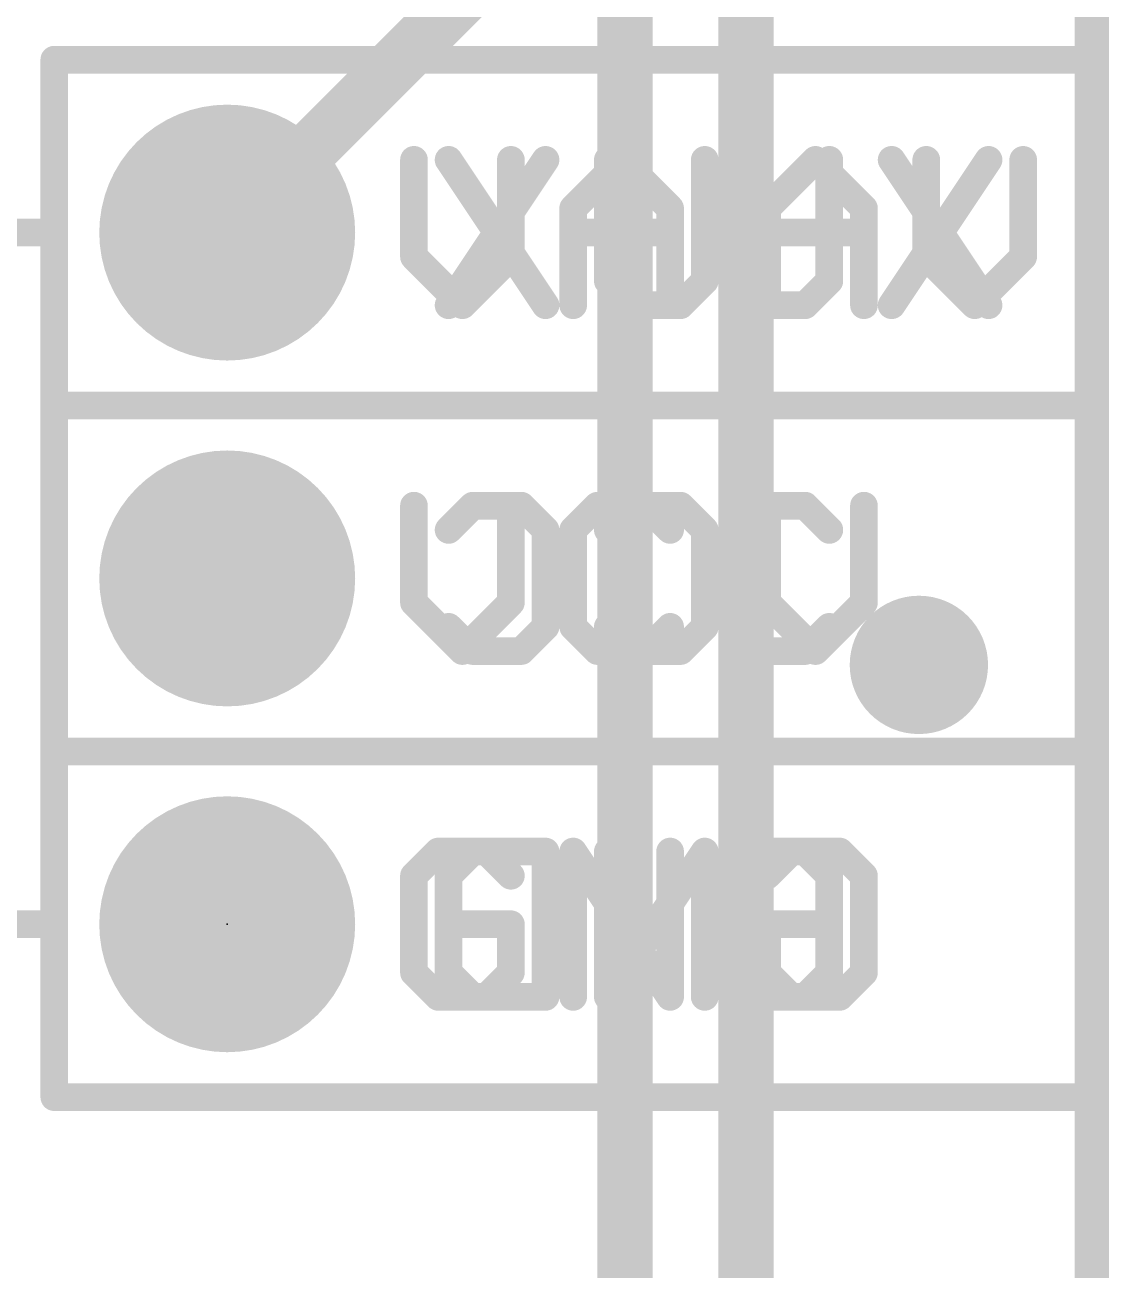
# Model space of a CAD drawing. Extents: x 0 to 108, y -11 to 121.
# Drawn here: x 77.25 to 85.22, y 46.99 to 56.14 of the extents above; entities that cross this region are included whole.
import ezdxf

# ---------------------------------------------------------------- set-up
doc = ezdxf.new("R2010")
doc.units = 0
for name, color, linetype in [('1', 12, 'CONTINUOUS'), ('17', 110, 'CONTINUOUS'), ('18', 110, 'CONTINUOUS'), ('20', 53, 'CONTINUOUS'), ('21', 41, 'CONTINUOUS'), ('22', 40, 'CONTINUOUS'), ('23', 53, 'CONTINUOUS'), ('51', 53, 'CONTINUOUS')]:
    doc.layers.add(name, color=color, linetype=linetype)

# ---------------------------------------------------------------- blocks, each defined once
blk = doc.blocks.new('RECT')
blk.add_solid([(-0.5, -0.5), (0.5, -0.5), (-0.5, 0.5), (0.5, 0.5)])
blk = doc.blocks.new('ROUNDP')
at = {"const_width": 0.5}
blk.add_lwpolyline([(0, -0.25, 1), (0, 0.25, 1), (0, -0.25)], format="xyb", dxfattribs=at)
blk = doc.blocks.new('ROUNDV')
at = {"const_width": 0.5}
blk.add_lwpolyline([(0, -0.25, 1), (0, 0.25, 1), (0, -0.25)], format="xyb", dxfattribs=at)

msp = doc.modelspace()

# ---------------------------------------------------------------- linework, layer by layer
at = {"layer": '1'}
for points, const_width in [([(82.55, 33.02), (82.55, 86.36)], 0.254), ([(85.09, 86.36), (85.09, 33.02)], 0.254), ([(82.55, 20.955), (82.55, 85.725)], 0.4064), ([(81.661, 21.336), (81.661, 85.344)], 0.4064), ([(78.74, 54.61), (80.772, 56.642)], 0.4064)]:
    msp.add_lwpolyline(points, dxfattribs=dict(at, const_width=const_width))
at = {"layer": '1', "const_width": 0.2032}
msp.add_lwpolyline([(78.6682, 54.6818, 1), (78.8118, 54.5382)], format="xyb", dxfattribs=at)
at = {"layer": '20', "const_width": 0.2032}
msp.add_lwpolyline([(85.09, 102.344), (85.09, 8.1461)], dxfattribs=at)
at = {"layer": '21', "const_width": 0.2032}
for points in [[(77.47, 53.34), (77.47, 55.88)], [(85.09, 55.88), (77.47, 55.88)], [(80.1116, 55.1443), (80.1116, 54.4325)], [(80.8234, 54.4325), (80.8234, 55.1443)], [(81.281, 54.7884), (81.6369, 55.1443)], [(81.6369, 55.1443), (81.9928, 54.7884)], [(82.4504, 55.1443), (82.4504, 54.2546)], [(83.1622, 54.2546), (83.1622, 55.1443)], [(83.6198, 55.1443), (84.3316, 54.0766)], [(84.3316, 55.1443), (83.6198, 54.0766)], [(81.281, 54.0766), (81.281, 54.7884)], [(81.9928, 54.7884), (81.9928, 54.0766)], [(77.47, 54.61), (1.27, 54.61)], [(81.281, 54.6105), (81.9928, 54.6105)], [(80.1116, 54.4325), (80.4675, 54.0766)], [(80.4675, 54.0766), (80.8234, 54.4325)], [(82.4504, 54.2546), (82.6283, 54.0766)], [(82.9843, 54.0766), (83.1622, 54.2546)], [(82.6283, 54.0766), (82.9843, 54.0766)], [(77.47, 50.8), (77.47, 53.34)], [(85.09, 53.34), (77.47, 53.34)], [(80.1116, 52.6043), (80.1116, 51.8925)], [(80.8234, 51.8925), (80.8234, 52.6043)], [(81.4589, 52.6043), (81.281, 52.4264)], [(81.8149, 52.6043), (81.4589, 52.6043)], [(81.9928, 52.4264), (81.8149, 52.6043)], [(82.6283, 52.6043), (82.4504, 52.4264)], [(82.9843, 52.6043), (82.6283, 52.6043)], [(83.1622, 52.4264), (82.9843, 52.6043)], [(81.281, 52.4264), (81.281, 51.7146)], [(82.4504, 52.4264), (82.4504, 51.7146)], [(80.1116, 51.8925), (80.4675, 51.5366)], [(80.4675, 51.5366), (80.8234, 51.8925)], [(81.281, 51.7146), (81.4589, 51.5366)], [(81.8149, 51.5366), (81.9928, 51.7146)], [(82.4504, 51.7146), (82.6283, 51.5366)], [(82.9843, 51.5366), (83.1622, 51.7146)], [(81.4589, 51.5366), (81.8149, 51.5366)], [(82.6283, 51.5366), (82.9843, 51.5366)], [(77.47, 48.26), (77.47, 50.8)], [(85.09, 50.8), (77.47, 50.8)], [(80.2896, 50.0643), (80.1116, 49.8864)], [(80.6455, 50.0643), (80.2896, 50.0643)], [(80.8234, 49.8864), (80.6455, 50.0643)], [(81.281, 48.9966), (81.281, 50.0643)], [(81.281, 50.0643), (81.9928, 48.9966)], [(81.9928, 48.9966), (81.9928, 50.0643)], [(82.4504, 50.0643), (82.4504, 48.9966)], [(82.9843, 50.0643), (82.4504, 50.0643)], [(83.1622, 49.8864), (82.9843, 50.0643)], [(80.1116, 49.8864), (80.1116, 49.1746)], [(83.1622, 49.1746), (83.1622, 49.8864)], [(77.47, 49.53), (1.27, 49.53)], [(80.8234, 49.5305), (80.4675, 49.5305)], [(80.8234, 49.1746), (80.8234, 49.5305)], [(80.1116, 49.1746), (80.2896, 48.9966)], [(80.6455, 48.9966), (80.8234, 49.1746)], [(82.9843, 48.9966), (83.1622, 49.1746)], [(80.2896, 48.9966), (80.6455, 48.9966)], [(82.4504, 48.9966), (82.9843, 48.9966)], [(85.09, 48.26), (77.47, 48.26)]]:
    msp.add_lwpolyline(points, dxfattribs=at)
at = {"layer": '21', "const_width": 0.1016}
for points in [[(77.5208, 55.88, 1), (77.4192, 55.88)], [(77.47, 55.9308, 1), (77.47, 55.8292)], [(85.09, 55.8292, 1), (85.09, 55.9308)], [(80.1624, 55.1443, 1), (80.0608, 55.1443)], [(80.8742, 55.1443, 1), (80.7726, 55.1443)], [(81.6728, 55.1802, 1), (81.601, 55.1084)], [(81.6728, 55.1084, 1), (81.601, 55.1802)], [(82.5012, 55.1443, 1), (82.3996, 55.1443)], [(83.213, 55.1443, 1), (83.1114, 55.1443)], [(83.6621, 55.1725, 1), (83.5775, 55.1161)], [(84.3739, 55.1161, 1), (84.2893, 55.1725)], [(81.3318, 54.7884, 1), (81.2302, 54.7884)], [(81.2451, 54.8243, 1), (81.3169, 54.7525)], [(82.0436, 54.7884, 1), (81.942, 54.7884)], [(81.9569, 54.7525, 1), (82.0287, 54.8243)], [(77.47, 54.5592, 1), (77.47, 54.6608)], [(81.281, 54.6613, 1), (81.281, 54.5597)], [(81.9928, 54.5597, 1), (81.9928, 54.6613)], [(80.1475, 54.4684, 1), (80.0757, 54.3966)], [(80.8593, 54.3966, 1), (80.7875, 54.4684)], [(80.0608, 54.4325, 1), (80.1624, 54.4325)], [(80.7726, 54.4325, 1), (80.8742, 54.4325)], [(82.4863, 54.2905, 1), (82.4145, 54.2186)], [(83.1981, 54.2186, 1), (83.1263, 54.2905)], [(82.3996, 54.2546, 1), (82.5012, 54.2546)], [(83.1114, 54.2546, 1), (83.213, 54.2546)], [(80.4316, 54.1125, 1), (80.5034, 54.0407)], [(80.4316, 54.0407, 1), (80.5034, 54.1125)], [(82.6283, 54.1274, 1), (82.6283, 54.0258)], [(82.5924, 54.0407, 1), (82.6643, 54.1125)], [(82.9483, 54.1125, 1), (83.0202, 54.0407)], [(82.9843, 54.0258, 1), (82.9843, 54.1274)], [(83.5775, 54.1048, 1), (83.6621, 54.0484)], [(84.2893, 54.0484, 1), (84.3739, 54.1048)], [(81.2302, 54.0766, 1), (81.3318, 54.0766)], [(81.942, 54.0766, 1), (82.0436, 54.0766)], [(77.5208, 53.34, 1), (77.4192, 53.34)], [(77.47, 53.3908, 1), (77.47, 53.2892)], [(85.09, 53.2892, 1), (85.09, 53.3908)], [(77.4192, 53.34, 1), (77.5208, 53.34)], [(80.1624, 52.6043, 1), (80.0608, 52.6043)], [(80.8742, 52.6043, 1), (80.7726, 52.6043)], [(81.4589, 52.6551, 1), (81.4589, 52.5535)], [(81.4949, 52.5684, 1), (81.423, 52.6402)], [(81.8508, 52.6402, 1), (81.7789, 52.5684)], [(81.8149, 52.5535, 1), (81.8149, 52.6551)], [(82.6283, 52.6551, 1), (82.6283, 52.5535)], [(82.6643, 52.5684, 1), (82.5924, 52.6402)], [(83.0202, 52.6402, 1), (82.9483, 52.5684)], [(82.9843, 52.5535, 1), (82.9843, 52.6551)], [(81.3318, 52.4264, 1), (81.2302, 52.4264)], [(81.2451, 52.4623, 1), (81.3169, 52.3904)], [(81.9569, 52.3904, 1), (82.0287, 52.4623)], [(82.5012, 52.4264, 1), (82.3996, 52.4264)], [(82.4145, 52.4623, 1), (82.4863, 52.3904)], [(83.1263, 52.3904, 1), (83.1981, 52.4623)], [(80.1475, 51.9284, 1), (80.0757, 51.8566)], [(80.8593, 51.8566, 1), (80.7875, 51.9284)], [(80.0608, 51.8925, 1), (80.1624, 51.8925)], [(80.7726, 51.8925, 1), (80.8742, 51.8925)], [(81.3169, 51.7505, 1), (81.2451, 51.6786)], [(81.2302, 51.7146, 1), (81.3318, 51.7146)], [(82.0287, 51.6786, 1), (81.9569, 51.7505)], [(82.4863, 51.7505, 1), (82.4145, 51.6786)], [(82.3996, 51.7146, 1), (82.5012, 51.7146)], [(83.1981, 51.6786, 1), (83.1263, 51.7505)], [(80.4316, 51.5725, 1), (80.5034, 51.5007)], [(80.4316, 51.5007, 1), (80.5034, 51.5725)], [(81.4589, 51.5874, 1), (81.4589, 51.4858)], [(81.423, 51.5007, 1), (81.4949, 51.5725)], [(81.7789, 51.5725, 1), (81.8508, 51.5007)], [(81.8149, 51.4858, 1), (81.8149, 51.5874)], [(82.6283, 51.5874, 1), (82.6283, 51.4858)], [(82.5924, 51.5007, 1), (82.6643, 51.5725)], [(82.9483, 51.5725, 1), (83.0202, 51.5007)], [(82.9843, 51.4858, 1), (82.9843, 51.5874)], [(77.5208, 50.8, 1), (77.4192, 50.8)], [(77.47, 50.8508, 1), (77.47, 50.7492)], [(77.4192, 50.8, 1), (77.5208, 50.8)], [(85.09, 50.7492, 1), (85.09, 50.8508)], [(80.2896, 50.1151, 1), (80.2896, 50.0135)], [(80.3255, 50.0284, 1), (80.2536, 50.1002)], [(80.6814, 50.1002, 1), (80.6095, 50.0284)], [(80.6455, 50.0135, 1), (80.6455, 50.1151)], [(81.3318, 50.0643, 1), (81.2302, 50.0643)], [(81.3233, 50.0925, 1), (81.2387, 50.0361)], [(82.0436, 50.0643, 1), (81.942, 50.0643)], [(82.5012, 50.0643, 1), (82.3996, 50.0643)], [(82.4504, 50.1151, 1), (82.4504, 50.0135)], [(83.0202, 50.1002, 1), (82.9483, 50.0284)], [(82.9843, 50.0135, 1), (82.9843, 50.1151)], [(80.1624, 49.8864, 1), (80.0608, 49.8864)], [(80.0757, 49.9223, 1), (80.1475, 49.8504)], [(80.7875, 49.8504, 1), (80.8593, 49.9223)], [(83.213, 49.8864, 1), (83.1114, 49.8864)], [(83.1263, 49.8504, 1), (83.1981, 49.9223)], [(77.47, 49.4792, 1), (77.47, 49.5808)], [(80.4675, 49.5813, 1), (80.4675, 49.4797)], [(80.8742, 49.5305, 1), (80.7726, 49.5305)], [(80.8234, 49.4797, 1), (80.8234, 49.5813)], [(80.1475, 49.2105, 1), (80.0757, 49.1386)], [(80.0608, 49.1746, 1), (80.1624, 49.1746)], [(80.7726, 49.1746, 1), (80.8742, 49.1746)], [(80.8593, 49.1386, 1), (80.7875, 49.2105)], [(83.1114, 49.1746, 1), (83.213, 49.1746)], [(83.1981, 49.1386, 1), (83.1263, 49.2105)], [(80.2896, 49.0474, 1), (80.2896, 48.9458)], [(80.2536, 48.9607, 1), (80.3255, 49.0325)], [(80.6095, 49.0325, 1), (80.6814, 48.9607)], [(80.6455, 48.9458, 1), (80.6455, 49.0474)], [(81.2302, 48.9966, 1), (81.3318, 48.9966)], [(81.942, 48.9966, 1), (82.0436, 48.9966)], [(81.9505, 48.9684, 1), (82.0351, 49.0248)], [(82.4504, 49.0474, 1), (82.4504, 48.9458)], [(82.3996, 48.9966, 1), (82.5012, 48.9966)], [(82.9483, 49.0325, 1), (83.0202, 48.9607)], [(82.9843, 48.9458, 1), (82.9843, 49.0474)], [(77.47, 48.3108, 1), (77.47, 48.2092)], [(77.4192, 48.26, 1), (77.5208, 48.26)], [(85.09, 48.2092, 1), (85.09, 48.3108)]]:
    msp.add_lwpolyline(points, format="xyb", dxfattribs=at)
at = {"layer": '22', "const_width": 0.2032}
for points in [[(77.47, 55.88), (85.09, 55.88)], [(77.47, 54.61), (77.47, 55.88)], [(81.0778, 55.1443), (80.366, 54.0766)], [(80.366, 55.1443), (81.0778, 54.0766)], [(81.5354, 54.2546), (81.5354, 55.1443)], [(82.2472, 55.1443), (82.2472, 54.2546)], [(83.0607, 55.1443), (82.7048, 54.7884)], [(83.4166, 54.7884), (83.0607, 55.1443)], [(83.8742, 54.4325), (83.8742, 55.1443)], [(84.586, 55.1443), (84.586, 54.4325)], [(82.7048, 54.7884), (82.7048, 54.0766)], [(83.4166, 54.0766), (83.4166, 54.7884)], [(1.27, 54.61), (77.47, 54.61)], [(77.47, 53.34), (77.47, 54.61)], [(83.4166, 54.6105), (82.7048, 54.6105)], [(84.2301, 54.0766), (83.8742, 54.4325)], [(84.586, 54.4325), (84.2301, 54.0766)], [(81.7133, 54.0766), (81.5354, 54.2546)], [(82.2472, 54.2546), (82.0693, 54.0766)], [(82.0693, 54.0766), (81.7133, 54.0766)], [(77.47, 50.8), (77.47, 53.34)], [(77.47, 53.34), (85.09, 53.34)], [(80.366, 52.4264), (80.5439, 52.6043)], [(80.5439, 52.6043), (80.8999, 52.6043)], [(80.8999, 52.6043), (81.0778, 52.4264)], [(81.5354, 52.4264), (81.7133, 52.6043)], [(81.7133, 52.6043), (82.0693, 52.6043)], [(82.0693, 52.6043), (82.2472, 52.4264)], [(82.7048, 51.8925), (82.7048, 52.6043)], [(83.4166, 52.6043), (83.4166, 51.8925)], [(81.0778, 52.4264), (81.0778, 51.7146)], [(82.2472, 52.4264), (82.2472, 51.7146)], [(83.0607, 51.5366), (82.7048, 51.8925)], [(83.4166, 51.8925), (83.0607, 51.5366)], [(80.5439, 51.5366), (80.366, 51.7146)], [(81.0778, 51.7146), (80.8999, 51.5366)], [(81.7133, 51.5366), (81.5354, 51.7146)], [(82.2472, 51.7146), (82.0693, 51.5366)], [(80.8999, 51.5366), (80.5439, 51.5366)], [(82.0693, 51.5366), (81.7133, 51.5366)], [(77.47, 49.53), (77.47, 50.8)], [(77.47, 50.8), (85.09, 50.8)], [(80.366, 49.8864), (80.5439, 50.0643)], [(80.5439, 50.0643), (81.0778, 50.0643)], [(81.0778, 50.0643), (81.0778, 48.9966)], [(82.2472, 50.0643), (81.5354, 48.9966)], [(81.5354, 48.9966), (81.5354, 50.0643)], [(82.2472, 48.9966), (82.2472, 50.0643)], [(82.7048, 49.8864), (82.8827, 50.0643)], [(82.8827, 50.0643), (83.2386, 50.0643)], [(83.2386, 50.0643), (83.4166, 49.8864)], [(80.366, 49.1746), (80.366, 49.8864)], [(83.4166, 49.8864), (83.4166, 49.1746)], [(1.27, 49.53), (77.47, 49.53)], [(77.47, 48.26), (77.47, 49.53)], [(82.7048, 49.1746), (82.7048, 49.5305)], [(82.7048, 49.5305), (83.0607, 49.5305)], [(80.5439, 48.9966), (80.366, 49.1746)], [(82.8827, 48.9966), (82.7048, 49.1746)], [(83.4166, 49.1746), (83.2386, 48.9966)], [(81.0778, 48.9966), (80.5439, 48.9966)], [(83.2386, 48.9966), (82.8827, 48.9966)], [(77.47, 48.26), (85.09, 48.26)]]:
    msp.add_lwpolyline(points, dxfattribs=at)
at = {"layer": '22', "const_width": 0.1016}
for points in [[(77.47, 55.9308, 1), (77.47, 55.8292)], [(77.5208, 55.88, 1), (77.4192, 55.88)], [(85.09, 55.8292, 1), (85.09, 55.9308)], [(80.4083, 55.1725, 1), (80.3237, 55.1161)], [(81.1201, 55.1161, 1), (81.0355, 55.1725)], [(81.5862, 55.1443, 1), (81.4846, 55.1443)], [(82.298, 55.1443, 1), (82.1964, 55.1443)], [(83.0966, 55.1802, 1), (83.0248, 55.1084)], [(83.0966, 55.1084, 1), (83.0248, 55.1802)], [(83.925, 55.1443, 1), (83.8234, 55.1443)], [(84.6368, 55.1443, 1), (84.5352, 55.1443)], [(82.7556, 54.7884, 1), (82.654, 54.7884)], [(82.6689, 54.8243, 1), (82.7407, 54.7525)], [(83.4674, 54.7884, 1), (83.3658, 54.7884)], [(83.3807, 54.7525, 1), (83.4525, 54.8243)], [(77.5208, 54.61, 1), (77.4192, 54.61)], [(77.47, 54.5592, 1), (77.47, 54.6608)], [(82.7048, 54.6613, 1), (82.7048, 54.5597)], [(83.4166, 54.5597, 1), (83.4166, 54.6613)], [(77.4192, 54.61, 1), (77.5208, 54.61)], [(83.9101, 54.4684, 1), (83.8383, 54.3966)], [(84.6219, 54.3966, 1), (84.5501, 54.4684)], [(83.8234, 54.4325, 1), (83.925, 54.4325)], [(84.5352, 54.4325, 1), (84.6368, 54.4325)], [(81.5713, 54.2905, 1), (81.4995, 54.2186)], [(82.2831, 54.2186, 1), (82.2113, 54.2905)], [(81.4846, 54.2546, 1), (81.5862, 54.2546)], [(82.1964, 54.2546, 1), (82.298, 54.2546)], [(80.3237, 54.1048, 1), (80.4083, 54.0484)], [(81.0355, 54.0484, 1), (81.1201, 54.1048)], [(81.7133, 54.1274, 1), (81.7133, 54.0258)], [(81.6774, 54.0407, 1), (81.7493, 54.1125)], [(82.0333, 54.1125, 1), (82.1052, 54.0407)], [(82.0693, 54.0258, 1), (82.0693, 54.1274)], [(84.1942, 54.1125, 1), (84.266, 54.0407)], [(84.1942, 54.0407, 1), (84.266, 54.1125)], [(82.654, 54.0766, 1), (82.7556, 54.0766)], [(83.3658, 54.0766, 1), (83.4674, 54.0766)], [(77.5208, 53.34, 1), (77.4192, 53.34)], [(77.47, 53.3908, 1), (77.47, 53.2892)], [(85.09, 53.2892, 1), (85.09, 53.3908)], [(77.4192, 53.34, 1), (77.5208, 53.34)], [(80.5439, 52.6551, 1), (80.5439, 52.5535)], [(80.5799, 52.5684, 1), (80.508, 52.6402)], [(80.9358, 52.6402, 1), (80.8639, 52.5684)], [(80.8999, 52.5535, 1), (80.8999, 52.6551)], [(81.7133, 52.6551, 1), (81.7133, 52.5535)], [(81.7493, 52.5684, 1), (81.6774, 52.6402)], [(82.1052, 52.6402, 1), (82.0333, 52.5684)], [(82.0693, 52.5535, 1), (82.0693, 52.6551)], [(82.7556, 52.6043, 1), (82.654, 52.6043)], [(83.4674, 52.6043, 1), (83.3658, 52.6043)], [(80.3301, 52.4623, 1), (80.4019, 52.3904)], [(81.1286, 52.4264, 1), (81.027, 52.4264)], [(81.0419, 52.3904, 1), (81.1137, 52.4623)], [(81.4995, 52.4623, 1), (81.5713, 52.3904)], [(82.298, 52.4264, 1), (82.1964, 52.4264)], [(82.2113, 52.3904, 1), (82.2831, 52.4623)], [(82.7407, 51.9284, 1), (82.6689, 51.8566)], [(83.4525, 51.8566, 1), (83.3807, 51.9284)], [(82.654, 51.8925, 1), (82.7556, 51.8925)], [(83.3658, 51.8925, 1), (83.4674, 51.8925)], [(80.4019, 51.7505, 1), (80.3301, 51.6786)], [(81.027, 51.7146, 1), (81.1286, 51.7146)], [(81.1137, 51.6786, 1), (81.0419, 51.7505)], [(81.5713, 51.7505, 1), (81.4995, 51.6786)], [(82.1964, 51.7146, 1), (82.298, 51.7146)], [(82.2831, 51.6786, 1), (82.2113, 51.7505)], [(80.5439, 51.5874, 1), (80.5439, 51.4858)], [(80.508, 51.5007, 1), (80.5799, 51.5725)], [(80.8639, 51.5725, 1), (80.9358, 51.5007)], [(80.8999, 51.4858, 1), (80.8999, 51.5874)], [(81.7133, 51.5874, 1), (81.7133, 51.4858)], [(81.6774, 51.5007, 1), (81.7493, 51.5725)], [(82.0333, 51.5725, 1), (82.1052, 51.5007)], [(82.0693, 51.4858, 1), (82.0693, 51.5874)], [(83.0248, 51.5725, 1), (83.0966, 51.5007)], [(83.0248, 51.5007, 1), (83.0966, 51.5725)], [(77.5208, 50.8, 1), (77.4192, 50.8)], [(77.47, 50.8508, 1), (77.47, 50.7492)], [(77.4192, 50.8, 1), (77.5208, 50.8)], [(85.09, 50.7492, 1), (85.09, 50.8508)], [(80.5439, 50.1151, 1), (80.5439, 50.0135)], [(80.5799, 50.0284, 1), (80.508, 50.1002)], [(81.1286, 50.0643, 1), (81.027, 50.0643)], [(81.0778, 50.0135, 1), (81.0778, 50.1151)], [(81.5862, 50.0643, 1), (81.4846, 50.0643)], [(82.298, 50.0643, 1), (82.1964, 50.0643)], [(82.2895, 50.0361, 1), (82.2049, 50.0925)], [(82.8827, 50.1151, 1), (82.8827, 50.0135)], [(82.9187, 50.0284, 1), (82.8468, 50.1002)], [(83.2746, 50.1002, 1), (83.2027, 50.0284)], [(83.2386, 50.0135, 1), (83.2386, 50.1151)], [(80.4168, 49.8864, 1), (80.3152, 49.8864)], [(80.3301, 49.9223, 1), (80.4019, 49.8504)], [(82.6689, 49.9223, 1), (82.7407, 49.8504)], [(83.4674, 49.8864, 1), (83.3658, 49.8864)], [(83.3807, 49.8504, 1), (83.4525, 49.9223)], [(77.5208, 49.53, 1), (77.4192, 49.53)], [(77.4192, 49.53, 1), (77.5208, 49.53)], [(77.47, 49.4792, 1), (77.47, 49.5808)], [(82.7556, 49.5305, 1), (82.654, 49.5305)], [(82.7048, 49.5813, 1), (82.7048, 49.4797)], [(83.0607, 49.4797, 1), (83.0607, 49.5813)], [(80.4019, 49.2105, 1), (80.3301, 49.1386)], [(80.3152, 49.1746, 1), (80.4168, 49.1746)], [(82.7407, 49.2105, 1), (82.6689, 49.1386)], [(82.654, 49.1746, 1), (82.7556, 49.1746)], [(83.3658, 49.1746, 1), (83.4674, 49.1746)], [(83.4525, 49.1386, 1), (83.3807, 49.2105)], [(80.5439, 49.0474, 1), (80.5439, 48.9458)], [(80.508, 48.9607, 1), (80.5799, 49.0325)], [(81.027, 48.9966, 1), (81.1286, 48.9966)], [(81.0778, 48.9458, 1), (81.0778, 49.0474)], [(81.4931, 49.0248, 1), (81.5777, 48.9684)], [(81.4846, 48.9966, 1), (81.5862, 48.9966)], [(82.1964, 48.9966, 1), (82.298, 48.9966)], [(82.8827, 49.0474, 1), (82.8827, 48.9458)], [(82.8468, 48.9607, 1), (82.9187, 49.0325)], [(83.2027, 49.0325, 1), (83.2746, 48.9607)], [(83.2386, 48.9458, 1), (83.2386, 49.0474)], [(77.47, 48.3108, 1), (77.47, 48.2092)], [(77.4192, 48.26, 1), (77.5208, 48.26)], [(85.09, 48.2092, 1), (85.09, 48.3108)]]:
    msp.add_lwpolyline(points, format="xyb", dxfattribs=at)
at = {"layer": '23'}
msp.add_point((78.74, 49.53), dxfattribs=at)

# ---------------------------------------------------------------- block references
at = {"layer": '17', "xscale": 1.8796, "yscale": 1.8796, "rotation": 180}
for p in [(78.74, 54.61), (78.74, 52.07), (78.74, 49.53)]:
    msp.add_blockref('ROUNDP', p, dxfattribs=at)
at = {"layer": '18', "xscale": 1.016, "yscale": 1.016}
msp.add_blockref('ROUNDV', (83.82, 51.435), dxfattribs=at)
msp.add_blockref('ROUNDV', (83.82, 51.435), dxfattribs=at)
at = {"layer": '51', "xscale": 0.508, "yscale": 0.508, "rotation": 90}
for p in [(78.74, 54.61), (78.74, 52.07), (78.74, 49.53)]:
    msp.add_blockref('RECT', p, dxfattribs=at)

doc.saveas('drawing.dxf')
